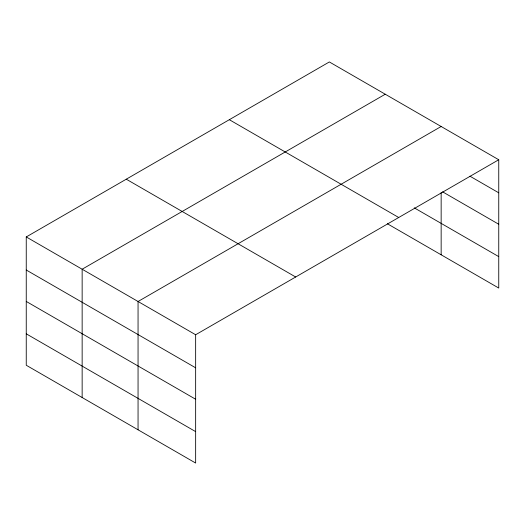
<?xml version="1.0" encoding="UTF-8"?>
<svg xmlns="http://www.w3.org/2000/svg" width="525" height="525" viewBox="0 0 525 525"><rect width="100%" height="100%" fill="white"/><g stroke="black" fill="none" stroke-linecap="round" stroke-linejoin="round"><path stroke-width="0.79" d="M498.75 159.751L329.352 61.95L26.25 236.946L26.25 365.249L195.648 463.05L195.648 334.747L498.75 159.751L498.75 288.054L387.378 223.755M385.252 94.224L82.149 269.22L82.149 397.523M441.151 126.499L138.055 301.494L138.055 429.798M469.954 176.197L498.75 192.819M442.562 191.809L498.75 224.247M414.264 207.854L498.75 256.627M229.327 119.7L398.724 217.501M126.276 179.196L295.673 276.997M26.25 236.946L195.648 334.747M26.25 270.014L195.648 367.815M26.25 301.442L195.648 399.243M26.25 333.821L195.648 431.622M441.151 192.616L441.151 254.802"/></g></svg>
